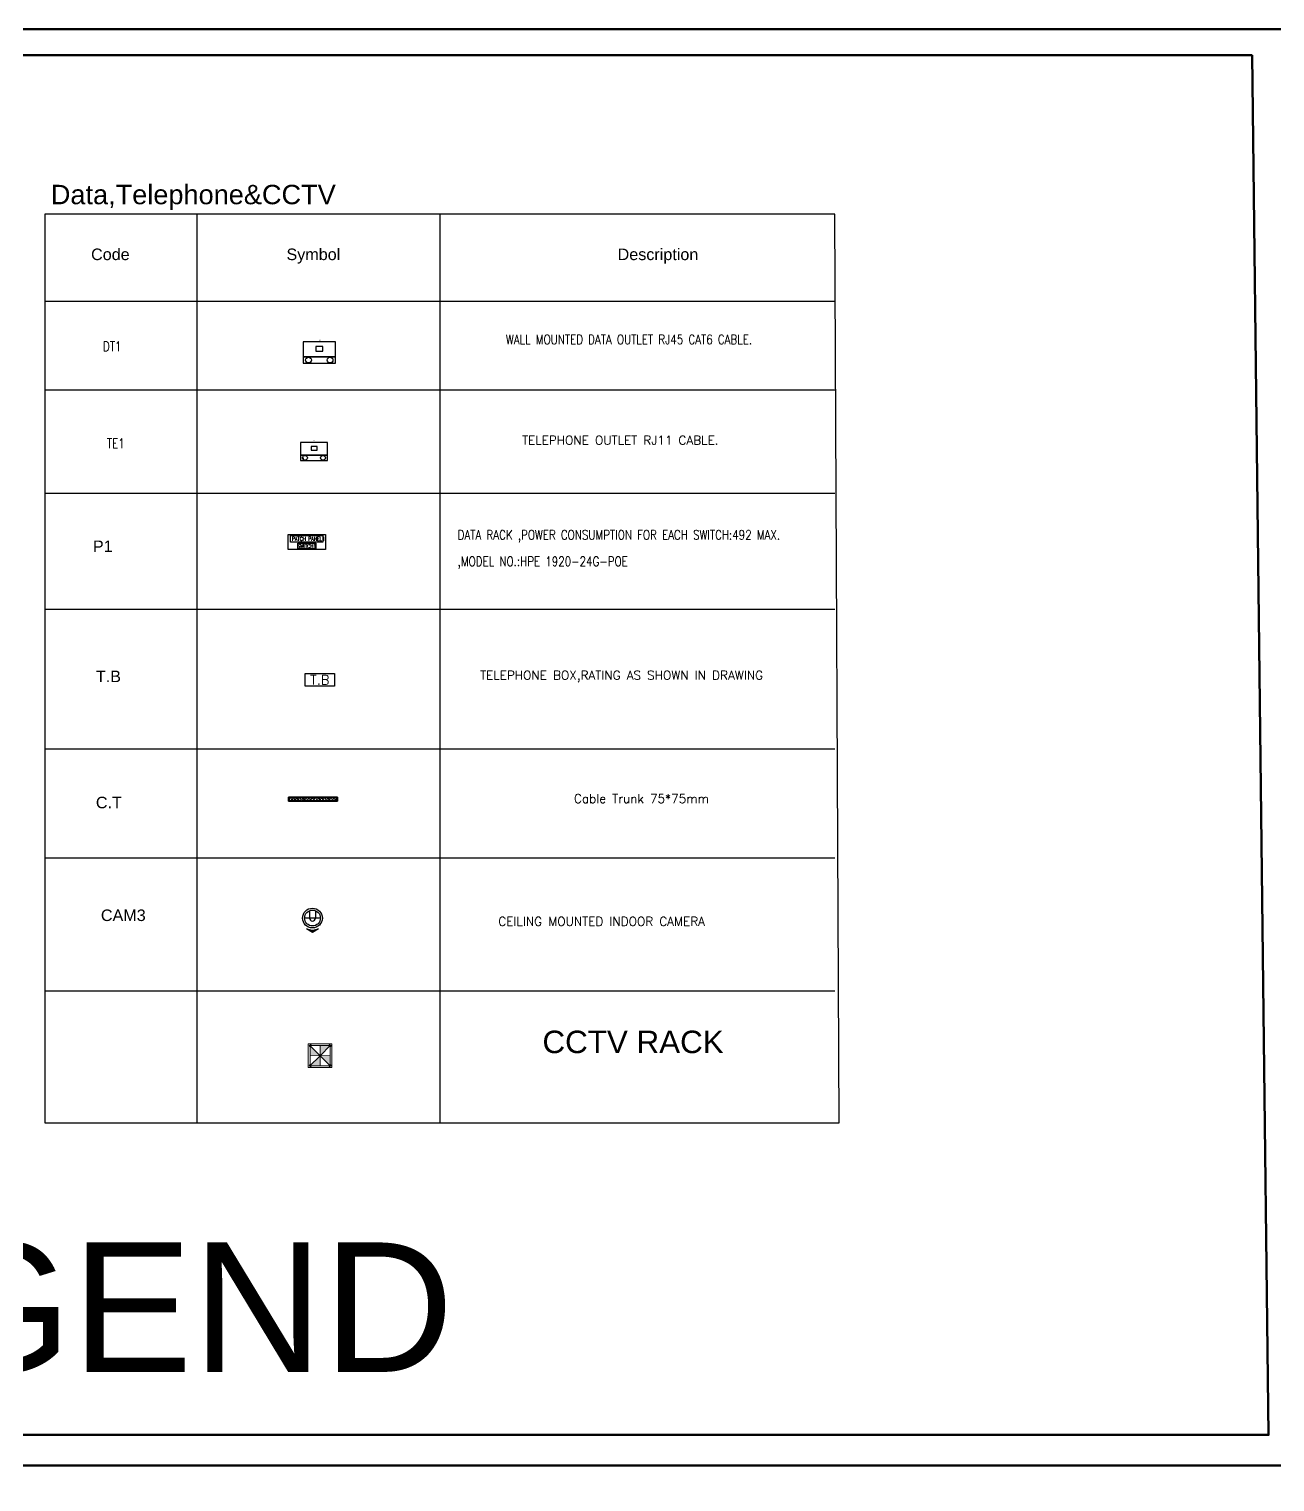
# Model space of a CAD drawing. Header units: inches. Extents: x 3955 to 4125, y 4886 to 4983.
# Drawn here: x 3979.7 to 4011.2, y 4946.42 to 4983.15 of the extents above; entities that cross this region are included whole.
import ezdxf
from ezdxf.enums import TextEntityAlignment as Align

# ---------------------------------------------------------------- set-up
doc = ezdxf.new("R2010")
doc.units = ezdxf.units.IN
doc.header["$MEASUREMENT"] = 0
doc.layers.get('0').update_dxf_attribs({"lineweight": 35})
for name, color, linetype in [('D&T', 4, 'Continuous'), ('E-CAM', 141, 'Continuous'), ('E-LEADER', 30, 'Continuous'), ('E-LOW-C', 141, 'Continuous'), ('E-TEXT', 2, 'Continuous'), ('SHP-CTL-EL-102$0$A-FRAME', 7, 'Continuous'), ('SHP-CTL-EL-102$0$WORK$0$LC TRUNK', 2, 'Continuous')]:
    doc.layers.add(name, color=color, linetype=linetype)
doc.layers.add('GROUND FOR WORK$0$E-LOW-C', color=3, linetype='Continuous', lineweight=0)
doc.styles.add('ELEC', font='romans.shx')
doc.styles.get("Standard").update_dxf_attribs({"font": 'arial.ttf'})

# ---------------------------------------------------------------- blocks, each defined once
blk = doc.blocks.new('D1')
blk.add_lwpolyline([(0.339, 0), (0, 0), (0, -0.066), (0.339, -0.066)], close=True)
for centre in [(0.056, -0.033), (0.283, -0.033)]:
    blk.add_circle(centre, 0.0302)
at = {"layer": 'D&T'}
for points in [[(0.339, 0.16), (0, 0.16), (0, 0), (0.339, 0)], [(0.208, 0.109), (0.134, 0.109), (0.134, 0.062), (0.208, 0.062)]]:
    blk.add_lwpolyline(points, close=True, dxfattribs=at)
blk = doc.blocks.new('IDF')
blk.add_lwpolyline([(-309, 0), (-309, 267), (309, 267), (309, 0)], close=True)
at = {"color": 2, "style": 'ELEC'}
blk.add_attdef('IDF', text='', height=200, dxfattribs=at).set_placement((0, 133), align=Align.MIDDLE)
blk = doc.blocks.new('A$C44702509')
at = {"layer": 'E-TEXT', "color": 2, "style": 'ELEC', "width": 0.8}
for s, p in [('DATA RACK ,POWER CONSUMPTION FOR EACH SWITCH:492 MAX.', (0, 0)), (',MODEL NO.:HPE 1920-24G-POE', (0, -671))]:
    blk.add_text(s, height=238.43, dxfattribs=at).set_placement(p)
blk = doc.blocks.new('A$C14316373')
at = {"layer": 'E-TEXT', "style": 'ELEC'}
blk.add_text('TELEPHONE BOX,RATING AS SHOWN IN DRAWING', height=222.93, dxfattribs=at).set_placement((0, 0))
blk = doc.blocks.new('*U424')
at = {"layer": 'SHP-CTL-EL-102$0$A-FRAME', "ltscale": 20}
h = blk.add_hatch(dxfattribs=at)
h.set_pattern_fill('ANGLE', color=11, scale=8, angle=45, style=0)
h.set_pattern_definition([(45, (-3242.813, 0), (-39.51313, 39.51313), [40.64, -15.24]), (135, (-3242.813, 0), (-39.51313, -39.51313), [40.64, -15.24])])
h.paths.add_polyline_path([(3493, 50), (2256, 50), (2256, -50), (3493, -50)])
at = {"layer": 'SHP-CTL-EL-102$0$A-FRAME', "color": 0, "ltscale": 0.1}
blk.add_lwpolyline([(2256, 50), (3493, 50), (3493, -50), (2256, -50)], close=True, dxfattribs=at)
at = {"layer": 'SHP-CTL-EL-102$0$A-FRAME', "color": 0}
blk.add_lwpolyline([(3493, 50), (2256, 50), (2256, -50), (3493, -50)], close=True, dxfattribs=at)
blk = doc.blocks.new('CAM3')
h = blk.add_hatch(color=43)
h.dxf.hatch_style = 1
edge = h.paths.add_edge_path()
edge.add_arc((0, 0), 303, 239.9683, 300.0317)
edge.add_line((152, -262), (0, -356))
edge.add_line((0, -356), (-152, -262))
for p, q in [((200, 0), (-200, 0)), ((-75, 185), (-75, 0)), ((75, 185), (75, 0))]:
    blk.add_line(p, q)
blk.add_lwpolyline([(-152, -262, 0.268246), (152, -262)], format="xyb")
blk.add_lwpolyline([(-152, -262), (0, -356), (152, -262)])
blk.add_circle((0, 0), 250)
at = {"color": 43}
blk.add_circle((0, 0), 200, dxfattribs=at)
blk.add_arc((0, 0), 75, 180, 0)
blk = doc.blocks.new('GROUND FOR WORK$0$DR_00')
h = blk.add_hatch(color=43)
h.paths.add_polyline_path([(0, 300), (0, 554), (-221, 554, 0.591319), (-267, 567)])
h.paths.add_polyline_path([(254, 300), (254, 521, 0.591319), (267, 567), (0, 300)])
h.paths.add_polyline_path([(0, 300), (0, 46), (221, 46, 0.591319), (267, 33)])
h.paths.add_polyline_path([(0, 300), (-254, 300), (-254, 79, 0.591319), (-267, 33)])
at = {"layer": 'GROUND FOR WORK$0$E-LOW-C'}
for points in [[(-300, 600), (300, 600), (300, 0), (-300, 0), (-300, 600)], [(0, 300), (-267, 567)], [(-254, 79), (-254, 521)], [(-221, 554), (221, 554)], [(0, 300), (267, 567)], [(0, 46), (0, 554)], [(254, 521), (254, 79)], [(0, 300), (-267, 33)], [(-254, 300), (254, 300)], [(221, 46), (-221, 46)], [(0, 300), (267, 33)]]:
    blk.add_lwpolyline(points, dxfattribs=at)
for centre, start, end in [((-248, 548), 12.6134, 257.3866), ((248, 548), 282.6134, 167.3866), ((-248, 52), 102.6134, 347.3866), ((248, 52), 192.6134, 77.3866)]:
    blk.add_arc(centre, 27.5, start, end, dxfattribs=at)

msp = doc.modelspace()

# ---------------------------------------------------------------- hatches: boundary and pattern name
at = {"layer": 'D&T'}
h = msp.add_hatch(dxfattribs=at)
h.set_pattern_fill('ANGLE', color=256, scale=0.5)
h.set_pattern_definition([(0, (2184.5123, 4306.1938), (0, 3.4925), [2.54, -0.9525]), (90, (2184.5123, 4306.1938), (-3.4925, 2e-16), [2.54, -0.9525])])
h.paths.add_polyline_path([(3986.565, 4972.698), (3986.565, 4972.375), (3987.247, 4972.375), (3987.247, 4972.698)])
h.paths.add_polyline_path([(3986.565, 4972.375), (3987.247, 4972.375), (3987.247, 4972.242), (3986.565, 4972.242)], flags=17)

# ---------------------------------------------------------------- linework, layer by layer
at = {"color": 9, "lineweight": 50, "true_color": 0xd19cc7}
msp.add_lwpolyline([(4067.51, 4983.147), (3955.211, 4983.147), (3955.211, 4886.441), (4067.51, 4886.441)], close=True, dxfattribs=at)
at = {"color": 1, "lineweight": 50}
msp.add_lwpolyline([(4010.621, 4982.491), (3955.946, 4982.491), (3956.361, 4947.612), (4011.036, 4947.612)], close=True, dxfattribs=at)
at = {"color": 215, "lineweight": 50, "true_color": 0xa953a0}
msp.add_lwpolyline([(4067.51, 4946.842), (3955.211, 4946.842)], dxfattribs=at)
at = {"layer": 'E-CAM', "color": 121}
for points in [[(3986.253, 4970.37), (3987.197, 4970.37), (3987.197, 4969.994), (3986.253, 4969.994)], [(3986.312, 4970.349), (3987.127, 4970.349), (3987.127, 4970.178), (3986.312, 4970.178)]]:
    msp.add_lwpolyline(points, close=True, dxfattribs=at)
at = {"layer": 'E-LEADER'}
msp.add_lwpolyline([(4000.074, 4978.466), (3980.106, 4978.466), (3980.106, 4955.497), (4000.179, 4955.497)], close=True, dxfattribs=at)
for points in [[(3983.944, 4978.466), (3983.944, 4955.497)], [(3990.09, 4978.466), (3990.09, 4955.497)], [(4000.074, 4976.257), (3980.106, 4976.257)], [(3980.106, 4974.032), (4000.074, 4974.032)], [(3980.106, 4971.416), (4000.074, 4971.416)], [(3980.106, 4968.482), (4000.074, 4968.482)], [(3980.106, 4964.952), (4000.074, 4964.952)], [(3980.106, 4962.197), (4000.074, 4962.197)], [(3980.106, 4958.838), (4000.074, 4958.838)]]:
    msp.add_lwpolyline(points, dxfattribs=at)
at = {"layer": 'E-LOW-C'}
msp.add_lwpolyline([(3986.497, 4970.156), (3986.953, 4970.156), (3986.953, 4970.007), (3986.497, 4970.007)], close=True, dxfattribs=at)

# ---------------------------------------------------------------- block references
at = {"layer": 'D&T'}
for p, xscale, yscale, zscale in [((3986.634, 4974.86), 2.402449938556228, 2.402449938556228, 2.402449938556228), ((3986.565, 4972.375), 2.01299098666819, 2.01299098666819, 2.01299098666819)]:
    msp.add_blockref('D1', p, dxfattribs=dict(at, xscale=xscale, yscale=yscale, zscale=zscale))
at = {"layer": 'E-CAM', "xscale": 0.001, "yscale": 0.001, "zscale": 0.001}
msp.add_blockref('CAM3', (3986.868, 4960.676), dxfattribs=at)
at = {"layer": 'E-LEADER', "xscale": 0.001, "yscale": 0.001, "zscale": 0.001}
for name, p in [('A$C44702509', (3990.539, 4970.244)), ('A$C14316373', (3991.104, 4966.703))]:
    msp.add_blockref(name, p, dxfattribs=at)
at = {"layer": 'E-LOW-C', "xscale": 0.0012, "yscale": 0.0012, "zscale": 0.0012}
msp.add_blockref('IDF', (3987.053, 4966.537, 0), dxfattribs=at).add_auto_attribs({'IDF': 'T.B'})
at = {"layer": 'GROUND FOR WORK$0$E-LOW-C', "xscale": -0.001, "yscale": 0.001, "zscale": 0.001, "rotation": 270.0109200761482}
msp.add_blockref('GROUND FOR WORK$0$DR_00', (3986.761, 4957.198, 0), dxfattribs=at)
at = {"layer": 'SHP-CTL-EL-102$0$WORK$0$LC TRUNK', "color": 2, "lineweight": 0, "xscale": 0.001000000000000003, "yscale": 0.001000000000000003, "zscale": 0.001000000000000003, "rotation": 179.9317810527814}
msp.add_blockref('*U424', (3989.757, 4963.678), dxfattribs=at)

# ---------------------------------------------------------------- texts
at = {"color": 215, "lineweight": 50, "true_color": 0xa953a0, "insert": (3971.641, 4952.477), "char_height": 3.2726, "attachment_point": 1}
msp.add_mtext_dynamic_manual_height_columns('LEGEND', width=22.41548, gutter_width=1, heights=[2.471], dxfattribs=at)
at = {"layer": 'D&T', "attachment_point": 1}
for s, insert, char_height in [('D', (3987.027, 4975.307), 0.0425), ('T', (3986.891, 4972.749), 0.0356)]:
    msp.add_mtext_dynamic_manual_height_columns(s, width=0.08091, gutter_width=12.5, heights=[0], dxfattribs=dict(at, insert=insert, char_height=char_height))
at = {"layer": 'E-TEXT', "style": 'ELEC'}
for s, height, width, p in [('WALL MOUNTED DATA OUTLET RJ45 CAT6 CABLE. ', 0.23842, 0.8, (3991.761, 4975.182)), ('PATCH PANEL1', 0.09896, 0.7, (3986.347, 4970.212))]:
    msp.add_text(s, height=height, dxfattribs=dict(at, width=width)).set_placement(p)
for s, height, width, p in [('DT1', 0.2384, 0.8, (3981.807, 4975.127)), ('TE1', 0.2384, 0.8, (3981.897, 4972.675)), ('SWITCH1', 0.099, 0.7, (3986.726, 4970.079))]:
    msp.add_text(s, height=height, dxfattribs=dict(at, width=width)).set_placement(p, align=Align.MIDDLE_CENTER)
for s, p in [('TELEPHONE OUTLET RJ11 CABLE. ', (3992.165, 4972.643)), ('Cable Trunk 75*75mm', (3993.479, 4963.584)), ('CEILING MOUNTED INDOOR CAMERA', (3991.565, 4960.481))]:
    msp.add_text(s, height=0.22293, dxfattribs=at).set_placement(p)
at = {"layer": 'E-TEXT', "attachment_point": 1}
for s, width, heights, insert, char_height in [('Data,Telephone&CCTV', 7.81908, [0.536], (3980.254, 4979.21), 0.49089), ('Code', 5.32008, [0], (3981.272, 4977.599), 0.292), ('Symbol', 5.32008, [0], (3986.211, 4977.599), 0.292), ('Description', 5.32008, [0], (3994.582, 4977.599), 0.29199), ('P1', 5.32008, [0], (3981.318, 4970.219), 0.292), ('T.B', 5.32008, [0], (3981.393, 4966.931), 0.292), ('C.T', 5.32008, [0], (3981.393, 4963.743), 0.292), ('CAM3', 5.32008, [0], (3981.52, 4960.893), 0.292), ('CCTV RACK', 5.29501, [1.233], (3992.682, 4957.83), 0.5676)]:
    msp.add_mtext_dynamic_manual_height_columns(s, width=width, gutter_width=12.5, heights=heights, dxfattribs=dict(at, insert=insert, char_height=char_height))

doc.saveas('drawing.dxf')
